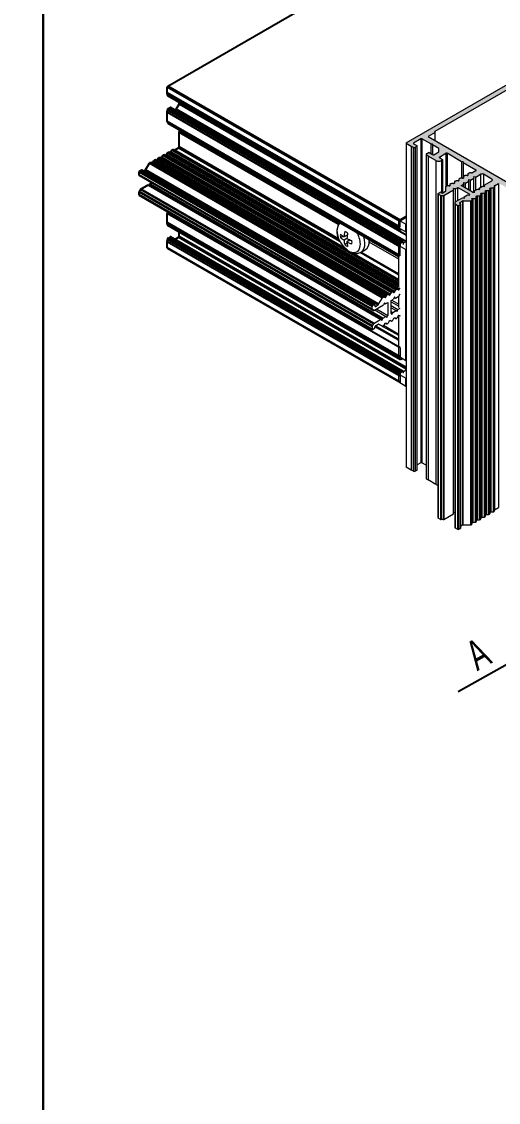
# Model space of a CAD drawing. Header units: millimetres. Extents: x 226 to 1066, y 456 to 1447.
# Drawn here: x 643.3 to 697.3, y 568.5 to 691.1 of the extents above; entities that cross this region are included whole.
import ezdxf

# ---------------------------------------------------------------- set-up
doc = ezdxf.new("R2010")
doc.units = ezdxf.units.MM
doc.layers.add('ALUMINIUM', color=30, linetype='Continuous')
doc.layers.add('ANTET', color=140, linetype='Continuous')
doc.styles.add('SLDTEXTSTYLE0', font='TXT', dxfattribs={"width": 0.663, "bigfont": 'bigfont'})

# ---------------------------------------------------------------- blocks, each defined once
blk = doc.blocks.new('MN50.S.1')
at = {"color": 252}
blk.add_lwpolyline([(9907.25, 888.56), (9907.25, 1185.56), (10117.25, 1185.56), (10117.25, 888.56)], close=True, dxfattribs=at)
blk = doc.blocks.new('M.T.TİP-6E')
h = blk.add_hatch(color=253)
edge = h.paths.add_edge_path(flags=0)
edge.add_line((969.08, 671.38), (969.33, 671.38))
edge.add_ellipse((969.33, 671.44), major_axis=(-0.09, 0), ratio=0.577288, start_angle=90, end_angle=135)
edge.add_line((969.4, 671.4), (970.5, 672.04))
edge.add_line((970.5, 672.04), (970.45, 672.19))
edge.add_line((970.45, 672.19), (970.71, 672.16))
edge.add_line((970.71, 672.16), (970.99, 672.32))
edge.add_line((970.99, 672.32), (972.27, 671.59))
edge.add_line((972.27, 671.59), (972.32, 671.44))
edge.add_line((972.32, 671.44), (972.06, 671.47))
edge.add_line((972.06, 671.47), (971.69, 671.26))
edge.add_line((971.69, 671.26), (971.75, 671.11))
edge.add_line((971.75, 671.11), (971.49, 671.14))
edge.add_line((971.49, 671.14), (970.67, 670.67))
edge.add_ellipse((970.73, 670.63), major_axis=(0.09, 0), ratio=0.577288, start_angle=135, end_angle=180)
edge.add_line((970.64, 670.63), (970.64, 670.48))
edge.add_ellipse((970.73, 670.48), major_axis=(0.09, 0), ratio=0.577288, start_angle=180, end_angle=225)
edge.add_line((970.67, 670.44), (970.95, 670.28))
edge.add_ellipse((971.02, 670.32), major_axis=(0.09, 0), ratio=0.577288, start_angle=225, end_angle=315)
edge.add_line((971.08, 670.28), (971.27, 670.39))
edge.add_ellipse((971.21, 670.43), major_axis=(0.09, 0), ratio=0.577288, start_angle=315, end_angle=405)
edge.add_line((971.27, 670.46), (971.18, 670.52))
edge.add_ellipse((971.24, 670.56), major_axis=(0.09, 0), ratio=0.577288, start_angle=135, end_angle=225, ccw=False)
edge.add_line((971.18, 670.59), (971.5, 670.78))
edge.add_ellipse((971.56, 670.74), major_axis=(-0.09, 0), ratio=0.577288, start_angle=270, end_angle=315, ccw=False)
edge.add_line((971.56, 670.79), (972.42, 670.79))
edge.add_ellipse((972.42, 670.87), major_axis=(0.135, 0), ratio=0.577288, start_angle=270, end_angle=360)
edge.add_line((972.56, 670.87), (972.56, 671.01))
edge.add_ellipse((972.69, 671.01), major_axis=(-0.135, 0), ratio=0.577288, start_angle=270, end_angle=360, ccw=False)
edge.add_line((972.69, 671.08), (972.93, 671.08))
edge.add_ellipse((972.93, 671.16), major_axis=(0.135, 0), ratio=0.577288, start_angle=270, end_angle=360)
edge.add_line((973.06, 671.16), (973.06, 671.3))
edge.add_ellipse((973.2, 671.3), major_axis=(-0.135, 0), ratio=0.577288, start_angle=270, end_angle=360, ccw=False)
edge.add_line((973.2, 671.38), (973.44, 671.38))
edge.add_ellipse((973.44, 671.46), major_axis=(0.135, 0), ratio=0.577288, start_angle=270, end_angle=360)
edge.add_line((973.57, 671.46), (973.57, 671.59))
edge.add_ellipse((973.71, 671.59), major_axis=(-0.135, 0), ratio=0.577288, start_angle=270, end_angle=360, ccw=False)
edge.add_line((973.71, 671.67), (973.95, 671.67))
edge.add_ellipse((973.95, 671.75), major_axis=(0.135, 0), ratio=0.577288, start_angle=270, end_angle=360)
edge.add_line((974.08, 671.75), (974.08, 671.89))
edge.add_ellipse((974.22, 671.89), major_axis=(-0.135, 0), ratio=0.577288, start_angle=270, end_angle=360, ccw=False)
edge.add_line((974.22, 671.97), (974.46, 671.97))
edge.add_ellipse((974.46, 672.04), major_axis=(0.135, 0), ratio=0.577288, start_angle=270, end_angle=360)
edge.add_line((974.59, 672.04), (974.59, 672.18))
edge.add_ellipse((974.73, 672.18), major_axis=(-0.135, 0), ratio=0.577288, start_angle=270, end_angle=360, ccw=False)
edge.add_line((974.73, 672.26), (974.97, 672.26))
edge.add_ellipse((974.97, 672.34), major_axis=(0.135, 0), ratio=0.577288, start_angle=270, end_angle=360)
edge.add_line((975.1, 672.34), (975.1, 672.47))
edge.add_ellipse((975.19, 672.47), major_axis=(-0.09, 0), ratio=0.577288, start_angle=315, end_angle=360, ccw=False)
edge.add_line((975.13, 672.5), (975.57, 672.76))
edge.add_ellipse((975.63, 672.72), major_axis=(0.09, 0), ratio=0.577288, start_angle=45, end_angle=135, ccw=False)
edge.add_line((975.7, 672.76), (977.13, 671.93))
edge.add_line((977.13, 671.93), (977.32, 671.93))
edge.add_line((977.32, 671.93), (977.32, 671.82))
edge.add_line((977.32, 671.82), (978.97, 670.87))
edge.add_ellipse((978.91, 670.83), major_axis=(0.09, 0), ratio=0.577288, start_angle=-45, end_angle=45, ccw=False)
edge.add_line((978.97, 670.79), (978.24, 670.37))
edge.add_ellipse((978.18, 670.41), major_axis=(-0.09, 0), ratio=0.577288, start_angle=45, end_angle=135, ccw=False)
edge.add_line((978.11, 670.37), (977.76, 670.57))
edge.add_ellipse((977.7, 670.54), major_axis=(0.09, 0), ratio=0.577288, start_angle=45, end_angle=135)
edge.add_line((977.64, 670.57), (977.54, 670.52))
edge.add_ellipse((977.86, 670.33), major_axis=(0.45, 0), ratio=0.577288, start_angle=135, end_angle=225)
edge.add_line((977.54, 670.15), (978.43, 669.64))
edge.add_ellipse((978.5, 669.67), major_axis=(-0.09, 0), ratio=0.577288, start_angle=45, end_angle=50)
edge.add_line((978.44, 669.63), (978.68, 669.51))
edge.add_ellipse((978.77, 669.57), major_axis=(-0.135, 0), ratio=0.577288, start_angle=50, end_angle=135)
edge.add_line((978.87, 669.52), (979.07, 669.64))
edge.add_ellipse((979.01, 669.67), major_axis=(-0.09, 0), ratio=0.577288, start_angle=135, end_angle=225)
edge.add_line((979.07, 669.71), (978.69, 669.93))
edge.add_ellipse((978.75, 669.97), major_axis=(-0.09, 0), ratio=0.577288, start_angle=-45, end_angle=45, ccw=False)
edge.add_line((978.69, 670), (979.26, 670.33))
edge.add_line((979.26, 670.33), (979.9, 670.33))
edge.add_line((979.9, 670.33), (980.63, 669.91))
edge.add_line((980.63, 669.91), (980.82, 669.91))
edge.add_line((980.82, 669.91), (980.82, 669.8))
edge.add_line((980.82, 669.8), (981.81, 669.23))
edge.add_ellipse((981.74, 669.2), major_axis=(0.09, 0), ratio=0.577288, start_angle=-45, end_angle=45, ccw=False)
edge.add_line((981.81, 669.16), (980.98, 668.68))
edge.add_ellipse((980.91, 668.72), major_axis=(0.09, 0), ratio=0.577288, start_angle=225, end_angle=315, ccw=False)
edge.add_line((980.85, 668.68), (980.47, 668.9))
edge.add_ellipse((980.41, 668.87), major_axis=(0.09, 0), ratio=0.577288, start_angle=45, end_angle=135)
edge.add_line((980.34, 668.9), (980.14, 668.78))
edge.add_ellipse((980.23, 668.73), major_axis=(0.135, 0), ratio=0.577288, start_angle=135, end_angle=220)
edge.add_line((980.13, 668.68), (980.34, 668.54))
edge.add_ellipse((980.41, 668.57), major_axis=(-0.09, 0), ratio=0.577288, start_angle=40, end_angle=45)
edge.add_line((980.34, 668.53), (980.91, 668.2))
edge.add_ellipse((980.98, 668.24), major_axis=(-0.09, 0), ratio=0.577288, start_angle=45, end_angle=135)
edge.add_line((981.04, 668.2), (1014.33, 687.42))
edge.add_ellipse((1014.26, 687.45), major_axis=(0.09, 0), ratio=0.577288, start_angle=315, end_angle=405)
edge.add_line((1014.33, 687.49), (998.54, 696.6))
edge.add_ellipse((998.48, 696.57), major_axis=(-0.09, 0), ratio=0.577288, start_angle=225, end_angle=315)
edge.add_line((998.42, 696.6), (965.13, 677.39))
edge.add_ellipse((965.2, 677.35), major_axis=(0.09, 0), ratio=0.577288, start_angle=135, end_angle=225)
edge.add_line((965.13, 677.31), (965.7, 676.98))
edge.add_ellipse((965.77, 677.02), major_axis=(0.09, 0), ratio=0.577288, start_angle=225, end_angle=230)
edge.add_line((965.71, 676.98), (965.96, 676.86))
edge.add_ellipse((966.04, 676.92), major_axis=(-0.135, 0), ratio=0.577288, start_angle=50, end_angle=135)
edge.add_line((966.14, 676.87), (966.34, 676.98))
edge.add_ellipse((966.28, 677.02), major_axis=(-0.09, 0), ratio=0.577288, start_angle=135, end_angle=225)
edge.add_line((966.34, 677.06), (965.96, 677.28))
edge.add_ellipse((966.02, 677.31), major_axis=(-0.09, 0), ratio=0.577288, start_angle=-45, end_angle=45, ccw=False)
edge.add_line((965.96, 677.35), (966.79, 677.83))
edge.add_ellipse((966.85, 677.79), major_axis=(-0.09, 0), ratio=0.577288, start_angle=225, end_angle=315, ccw=False)
edge.add_line((966.91, 677.83), (967.9, 677.26))
edge.add_line((967.9, 677.26), (968.09, 677.26))
edge.add_line((968.09, 677.26), (968.09, 677.15))
edge.add_line((968.09, 677.15), (968.82, 676.73))
edge.add_line((968.82, 676.73), (968.82, 676.36))
edge.add_line((968.82, 676.36), (968.25, 676.03))
edge.add_ellipse((968.19, 676.07), major_axis=(0.09, 0), ratio=0.577288, start_angle=225, end_angle=315, ccw=False)
edge.add_line((968.12, 676.03), (967.74, 676.25))
edge.add_ellipse((967.68, 676.21), major_axis=(0.09, 0), ratio=0.577288, start_angle=45, end_angle=135)
edge.add_line((967.61, 676.25), (967.41, 676.13))
edge.add_ellipse((967.51, 676.08), major_axis=(0.135, 0), ratio=0.577288, start_angle=135, end_angle=220)
edge.add_line((967.4, 676.03), (967.61, 675.89))
edge.add_ellipse((967.68, 675.92), major_axis=(0.09, 0), ratio=0.577288, start_angle=220, end_angle=225)
edge.add_line((967.61, 675.88), (968.5, 675.37))
edge.add_ellipse((968.82, 675.55), major_axis=(-0.45, 0), ratio=0.577288, start_angle=45, end_angle=135)
edge.add_line((969.14, 675.37), (969.24, 675.42))
edge.add_ellipse((969.17, 675.46), major_axis=(-0.09, 0), ratio=0.577288, start_angle=135, end_angle=225)
edge.add_line((969.24, 675.5), (968.89, 675.7))
edge.add_ellipse((968.95, 675.74), major_axis=(0.09, 0), ratio=0.577288, start_angle=135, end_angle=225, ccw=False)
edge.add_line((968.89, 675.77), (969.62, 676.19))
edge.add_ellipse((969.68, 676.16), major_axis=(-0.09, 0), ratio=0.577288, start_angle=225, end_angle=315, ccw=False)
edge.add_line((969.75, 676.19), (971.4, 675.24))
edge.add_line((971.4, 675.24), (971.59, 675.24))
edge.add_line((971.59, 675.24), (971.59, 675.13))
edge.add_line((971.59, 675.13), (973.02, 674.3))
edge.add_ellipse((972.96, 674.27), major_axis=(-0.09, 0), ratio=0.577288, start_angle=135, end_angle=225, ccw=False)
edge.add_line((973.02, 674.23), (972.58, 673.97))
edge.add_ellipse((972.52, 674.01), major_axis=(0.09, 0), ratio=0.577288, start_angle=270, end_angle=315, ccw=False)
edge.add_line((972.52, 673.96), (972.29, 673.96))
edge.add_ellipse((972.29, 673.88), major_axis=(-0.135, 0), ratio=0.577288, start_angle=270, end_angle=360)
edge.add_line((972.16, 673.88), (972.16, 673.74))
edge.add_ellipse((972.02, 673.74), major_axis=(0.135, 0), ratio=0.577288, start_angle=270, end_angle=360, ccw=False)
edge.add_line((972.02, 673.67), (971.78, 673.67))
edge.add_ellipse((971.78, 673.59), major_axis=(-0.135, 0), ratio=0.577288, start_angle=270, end_angle=360)
edge.add_line((971.65, 673.59), (971.65, 673.45))
edge.add_ellipse((971.51, 673.45), major_axis=(0.135, 0), ratio=0.577288, start_angle=270, end_angle=360, ccw=False)
edge.add_line((971.51, 673.37), (971.28, 673.37))
edge.add_ellipse((971.28, 673.29), major_axis=(-0.135, 0), ratio=0.577288, start_angle=270, end_angle=360)
edge.add_line((971.14, 673.29), (971.14, 673.16))
edge.add_ellipse((971.01, 673.16), major_axis=(0.135, 0), ratio=0.577288, start_angle=270, end_angle=360, ccw=False)
edge.add_line((971.01, 673.08), (970.77, 673.08))
edge.add_ellipse((970.77, 673), major_axis=(-0.135, 0), ratio=0.577288, start_angle=270, end_angle=360)
edge.add_line((970.63, 673), (970.63, 672.86))
edge.add_ellipse((970.5, 672.86), major_axis=(0.135, 0), ratio=0.577288, start_angle=270, end_angle=360, ccw=False)
edge.add_line((970.5, 672.78), (970.26, 672.78))
edge.add_ellipse((970.26, 672.71), major_axis=(-0.135, 0), ratio=0.577288, start_angle=270, end_angle=360)
edge.add_line((970.12, 672.71), (970.12, 672.57))
edge.add_ellipse((969.99, 672.57), major_axis=(0.135, 0), ratio=0.577288, start_angle=270, end_angle=360, ccw=False)
edge.add_line((969.99, 672.49), (969.75, 672.49))
edge.add_ellipse((969.75, 672.41), major_axis=(-0.135, 0), ratio=0.577288, start_angle=270, end_angle=360)
edge.add_line((969.61, 672.41), (969.61, 671.91))
edge.add_ellipse((969.52, 671.91), major_axis=(0.09, 0), ratio=0.577288, start_angle=315, end_angle=360, ccw=False)
edge.add_line((969.59, 671.88), (969.27, 671.69))
edge.add_ellipse((969.2, 671.73), major_axis=(-0.09, 0), ratio=0.577288, start_angle=45, end_angle=135, ccw=False)
edge.add_line((969.14, 671.69), (969.05, 671.75))
edge.add_ellipse((968.98, 671.71), major_axis=(-0.09, 0), ratio=0.577288, start_angle=225, end_angle=315)
edge.add_line((968.92, 671.75), (968.73, 671.64))
edge.add_ellipse((968.79, 671.6), major_axis=(-0.09, 0), ratio=0.577288, start_angle=315, end_angle=405)
edge.add_line((968.73, 671.57), (969.01, 671.4))
edge.add_ellipse((969.08, 671.44), major_axis=(-0.09, 0), ratio=0.577288, start_angle=45, end_angle=90)
edge = h.paths.add_edge_path(flags=0)
edge.add_ellipse((974.68, 673.16), major_axis=(-0.225, 0), ratio=0.577288, start_angle=135, end_angle=225, ccw=False)
edge.add_line((974.84, 673.07), (973.98, 672.58))
edge.add_line((973.98, 672.58), (974.04, 672.43))
edge.add_line((974.04, 672.43), (973.78, 672.46))
edge.add_line((973.78, 672.46), (973.41, 672.25))
edge.add_line((973.41, 672.25), (973.47, 672.1))
edge.add_line((973.47, 672.1), (973.21, 672.13))
edge.add_line((973.21, 672.13), (972.84, 671.92))
edge.add_line((972.84, 671.92), (972.9, 671.77))
edge.add_line((972.9, 671.77), (972.64, 671.8))
edge.add_line((972.64, 671.8), (971.36, 672.54))
edge.add_line((971.36, 672.54), (971.65, 672.7))
edge.add_line((971.65, 672.7), (971.59, 672.85))
edge.add_line((971.59, 672.85), (971.85, 672.82))
edge.add_line((971.85, 672.82), (972.22, 673.03))
edge.add_line((972.22, 673.03), (972.16, 673.18))
edge.add_line((972.16, 673.18), (972.42, 673.15))
edge.add_line((972.42, 673.15), (972.79, 673.36))
edge.add_line((972.79, 673.36), (972.74, 673.51))
edge.add_line((972.74, 673.51), (973, 673.48))
edge.add_line((973, 673.48), (973.56, 673.81))
edge.add_ellipse((973.72, 673.71), major_axis=(0.225, 0), ratio=0.577288, start_angle=45, end_angle=135, ccw=False)
edge.add_line((973.88, 673.81), (974.84, 673.26))
edge = h.paths.add_edge_path(flags=0)
edge.add_line((1007.96, 685.58), (1007.61, 685.38))
edge.add_ellipse((1007.67, 685.34), major_axis=(-0.09, 0), ratio=0.577288, start_angle=315, end_angle=405)
edge.add_line((1007.61, 685.31), (1008.5, 684.79))
edge.add_line((1008.5, 684.79), (1007.71, 684.33))
edge.add_line((1007.71, 684.33), (1007.76, 684.22))
edge.add_line((1007.76, 684.22), (983.25, 670.06))
edge.add_line((983.25, 670.06), (983.05, 670.1))
edge.add_line((983.05, 670.1), (982.25, 669.64))
edge.add_line((982.25, 669.64), (967.61, 678.09))
edge.add_line((967.61, 678.09), (968.41, 678.55))
edge.add_line((968.41, 678.55), (968.36, 678.66))
edge.add_line((968.36, 678.66), (992.87, 692.81))
edge.add_line((992.87, 692.81), (993.07, 692.78))
edge.add_line((993.07, 692.78), (993.87, 693.24))
edge.add_line((993.87, 693.24), (994.76, 692.73))
edge.add_ellipse((994.82, 692.76), major_axis=(0.09, 0), ratio=0.577288, start_angle=225, end_angle=315)
edge.add_line((994.88, 692.73), (995.23, 692.93))
edge.add_ellipse((995.17, 692.97), major_axis=(-0.09, 0), ratio=0.577288, start_angle=135, end_angle=225)
edge.add_line((995.23, 693), (994.34, 693.52))
edge.add_line((994.34, 693.52), (994.98, 693.88))
edge.add_line((994.98, 693.88), (994.92, 694))
edge.add_line((994.92, 694), (997.64, 695.57))
edge.add_line((997.64, 695.57), (997.84, 695.54))
edge.add_line((997.84, 695.54), (998.48, 695.9))
edge.add_line((998.48, 695.9), (999.27, 695.45))
edge.add_line((999.27, 695.45), (999.48, 695.48))
edge.add_line((999.48, 695.48), (1004.62, 692.51))
edge.add_line((1004.62, 692.51), (1004.56, 692.39))
edge.add_line((1004.56, 692.39), (1005.52, 691.84))
edge.add_line((1005.52, 691.84), (1004.77, 691.38))
edge.add_ellipse((1004.7, 691.42), major_axis=(-0.09, 0), ratio=0.577288, start_angle=43, end_angle=137, ccw=False)
edge.add_line((1004.64, 691.38), (1004.34, 691.57))
edge.add_ellipse((1004.27, 691.53), major_axis=(0.09, 0), ratio=0.577288, start_angle=43, end_angle=169)
edge.add_line((1004.18, 691.54), (1004.06, 691.17))
edge.add_ellipse((1004.15, 691.16), major_axis=(0.09, 0), ratio=0.577288, start_angle=169, end_angle=225)
edge.add_line((1004.08, 691.13), (1004.84, 690.69))
edge.add_ellipse((1004.9, 690.73), major_axis=(-0.09, 0), ratio=0.577288, start_angle=45, end_angle=101)
edge.add_line((1004.92, 690.68), (1005.56, 690.75))
edge.add_ellipse((1005.54, 690.8), major_axis=(-0.09, 0), ratio=0.577288, start_angle=101, end_angle=227)
edge.add_line((1005.6, 690.84), (1005.28, 691.01))
edge.add_ellipse((1005.34, 691.05), major_axis=(0.09, 0), ratio=0.577288, start_angle=133, end_angle=227, ccw=False)
edge.add_line((1005.28, 691.09), (1006.08, 691.52))
edge.add_line((1006.08, 691.52), (1007.03, 690.97))
edge.add_line((1007.03, 690.97), (1007.23, 691))
edge.add_line((1007.23, 691), (1012.37, 688.03))
edge.add_line((1012.37, 688.03), (1012.32, 687.91))
edge.add_line((1012.32, 687.91), (1013.12, 687.45))
edge.add_line((1013.12, 687.45), (1012.48, 687.09))
edge.add_line((1012.48, 687.09), (1012.53, 686.97))
edge.add_line((1012.53, 686.97), (1009.82, 685.4))
edge.add_line((1009.82, 685.4), (1009.62, 685.43))
edge.add_line((1009.62, 685.43), (1008.98, 685.07))
edge.add_line((1008.98, 685.07), (1008.09, 685.58))
edge.add_ellipse((1008.02, 685.54), major_axis=(0.09, 0), ratio=0.577288, start_angle=45, end_angle=135)
at = {"color": 0, "linetype": 'Continuous', "lineweight": 0}
for p, q in [((965.13, 677.39), (998.42, 696.6)), ((992.87, 692.81), (968.36, 678.66)), ((968.41, 678.55), (967.61, 678.09)), ((967.61, 678.09), (982.25, 669.64)), ((968.41, 678.55), (968.36, 678.66)), ((968.41, 677.63), (968.41, 678.55)), ((965.11, 677.35), (965.11, 640.61)), ((965.13, 677.31), (965.13, 640.57)), ((965.7, 676.98), (965.13, 677.31)), ((965.7, 676.98), (965.7, 640.24)), ((965.71, 676.98), (965.71, 640.24)), ((965.96, 676.86), (965.71, 676.98)), ((966.79, 677.83), (965.96, 677.35)), ((965.96, 677.35), (965.96, 677.28)), ((965.96, 677.28), (966.34, 677.06)), ((965.96, 676.86), (965.96, 640.12)), ((966.34, 676.98), (966.14, 676.87)), ((966.14, 676.87), (966.14, 640.12)), ((966.34, 676.98), (966.34, 640.24)), ((966.37, 640.28), (966.37, 677.02)), ((966.79, 677.83), (966.79, 641.08)), ((966.91, 677.83), (966.91, 641.08)), ((967.9, 677.26), (966.91, 677.83)), ((967.9, 677.26), (968.09, 677.26)), ((967.9, 677.26), (967.9, 676.16)), ((968.09, 677.15), (968.09, 677.26)), ((968.82, 676.73), (968.09, 677.15)), ((968.09, 677.15), (968.09, 676.05)), ((968.82, 676.36), (968.82, 676.73)), ((967.37, 676.08), (967.37, 639.33)), ((967.4, 676.03), (967.4, 639.28)), ((967.4, 676.03), (967.61, 675.89)), ((967.41, 676.13), (967.61, 676.25)), ((967.61, 675.89), (967.61, 639.14)), ((967.61, 675.88), (967.61, 639.14)), ((968.5, 675.37), (967.61, 675.88)), ((968.12, 676.03), (967.74, 676.25)), ((968.25, 676.03), (968.82, 676.36)), ((968.89, 675.77), (969.62, 676.19)), ((968.89, 675.77), (968.89, 675.7)), ((968.89, 675.7), (969.24, 675.5)), ((969.62, 676.19), (969.62, 672.43)), ((971.4, 675.24), (969.75, 676.19)), ((969.75, 676.19), (969.75, 672.49)), ((968.5, 675.37), (968.5, 638.62)), ((969.24, 675.42), (969.14, 675.37)), ((969.14, 675.37), (969.14, 671.69)), ((969.24, 675.42), (969.24, 671.68)), ((969.26, 671.69), (969.26, 675.46)), ((971.59, 675.24), (971.4, 675.24)), ((971.4, 675.24), (971.4, 673.37)), ((971.59, 675.24), (971.59, 675.13)), ((971.59, 675.13), (973.02, 674.3)), ((971.59, 675.13), (971.59, 673.39)), ((973.02, 674.3), (973.02, 674.23)), ((971.01, 673.08), (970.77, 673.08)), ((971.14, 673.16), (971.14, 673.29)), ((971.51, 673.37), (971.28, 673.37)), ((971.65, 673.45), (971.65, 673.59)), ((972.02, 673.67), (971.78, 673.67)), ((971.85, 672.82), (972.22, 673.03)), ((972.16, 673.74), (972.16, 673.88)), ((972.42, 673.15), (972.16, 673.18)), ((972.16, 673.18), (972.22, 673.03)), ((972.22, 672.04), (972.22, 673.03)), ((972.52, 673.96), (972.29, 673.96)), ((972.42, 673.15), (972.79, 673.36)), ((972.42, 671.92), (972.42, 673.15)), ((972.58, 673.97), (973.02, 674.23)), ((973, 673.48), (972.74, 673.51)), ((972.74, 673.51), (972.79, 673.36)), ((972.79, 671.78), (972.79, 673.36)), ((973, 673.48), (973.56, 673.81)), ((973, 672.01), (973, 673.48)), ((973.56, 673.81), (973.56, 672.34)), ((974.84, 673.26), (973.88, 673.81)), ((973.88, 673.81), (973.88, 672.45)), ((973.98, 672.58), (974.84, 673.07)), ((974.84, 673.26), (974.84, 673.07)), ((969.27, 671.69), (969.59, 671.88)), ((969.4, 671.4), (970.5, 672.04)), ((969.61, 671.91), (969.61, 672.41)), ((969.99, 672.49), (969.75, 672.49)), ((970.12, 672.57), (970.12, 672.71)), ((970.5, 672.78), (970.26, 672.78)), ((970.71, 672.16), (970.45, 672.19)), ((970.45, 672.19), (970.5, 672.04)), ((970.5, 635.3), (970.5, 672.04)), ((970.63, 672.86), (970.63, 673)), ((970.71, 672.16), (970.99, 672.32)), ((970.71, 670.69), (970.71, 672.16)), ((970.99, 672.32), (972.27, 671.59)), ((970.99, 670.85), (970.99, 672.32)), ((971.36, 672.54), (971.65, 672.7)), ((972.64, 671.8), (971.36, 672.54)), ((971.85, 672.82), (971.59, 672.85)), ((971.59, 672.85), (971.65, 672.7)), ((971.65, 672.37), (971.65, 672.7)), ((971.85, 672.25), (971.85, 672.82)), ((972.64, 671.8), (972.9, 671.77)), ((972.84, 671.92), (973.21, 672.13)), ((972.9, 671.77), (972.84, 671.92)), ((972.84, 671.77), (972.84, 671.92)), ((973.21, 672.13), (973.47, 672.1)), ((973.41, 672.25), (973.78, 672.46)), ((973.47, 672.1), (973.41, 672.25)), ((973.41, 672.11), (973.41, 672.25)), ((973.78, 672.46), (974.04, 672.43)), ((974.04, 672.43), (973.98, 672.58)), ((973.98, 672.44), (973.98, 672.58)), ((974.08, 671.89), (974.08, 671.75)), ((974.22, 671.97), (974.22, 635.22)), ((974.22, 671.97), (974.46, 671.97)), ((974.46, 671.97), (974.46, 635.22)), ((974.59, 672.18), (974.59, 672.04)), ((974.59, 672.04), (974.59, 635.3)), ((974.73, 672.26), (974.73, 635.52)), ((974.73, 672.26), (974.97, 672.26)), ((974.97, 672.26), (974.97, 635.52)), ((975.1, 672.47), (975.1, 672.34)), ((975.1, 672.34), (975.1, 635.59)), ((975.13, 672.5), (975.57, 672.76)), ((975.13, 672.5), (975.13, 635.76)), ((975.57, 672.76), (975.57, 636.02)), ((968.7, 671.6), (968.7, 634.86)), ((968.73, 671.64), (968.92, 671.75)), ((968.73, 671.57), (968.73, 634.82)), ((969.01, 671.4), (968.73, 671.57)), ((969.01, 671.4), (969.01, 634.66)), ((969.05, 671.75), (969.14, 671.69)), ((969.08, 671.38), (969.08, 634.64)), ((969.33, 671.38), (969.08, 671.38)), ((969.33, 671.38), (969.33, 634.64)), ((969.4, 671.4), (969.4, 634.66)), ((970.64, 670.63), (970.64, 670.48)), ((970.67, 670.67), (971.49, 671.14)), ((971.18, 670.59), (971.5, 670.78)), ((971.18, 670.59), (971.18, 670.52)), ((971.49, 671.14), (971.75, 671.11)), ((971.5, 670.78), (971.5, 634.03)), ((971.56, 670.79), (971.56, 634.05)), ((971.56, 670.79), (972.42, 670.79)), ((971.69, 671.26), (972.06, 671.47)), ((971.75, 671.11), (971.69, 671.26)), ((971.69, 671.11), (971.69, 671.26)), ((972.06, 671.47), (972.32, 671.44)), ((972.32, 671.44), (972.27, 671.59)), ((972.27, 671.44), (972.27, 671.59)), ((972.42, 670.79), (972.42, 634.05)), ((972.56, 671.01), (972.56, 670.87)), ((972.56, 670.87), (972.56, 634.12)), ((972.69, 671.08), (972.69, 634.34)), ((972.69, 671.08), (972.93, 671.08)), ((972.93, 671.08), (972.93, 634.34)), ((973.06, 671.3), (973.06, 671.16)), ((973.06, 671.16), (973.06, 634.42)), ((973.2, 671.38), (973.2, 634.63)), ((973.2, 671.38), (973.44, 671.38)), ((973.44, 671.38), (973.44, 634.63)), ((973.57, 671.59), (973.57, 671.46)), ((973.57, 671.46), (973.57, 634.71)), ((973.71, 671.67), (973.71, 634.93)), ((973.71, 671.67), (973.95, 671.67)), ((973.95, 671.67), (973.95, 634.93)), ((974.08, 671.75), (974.08, 635.01)), ((970.64, 670.48), (970.64, 633.74)), ((970.67, 670.44), (970.67, 633.7)), ((970.67, 670.44), (970.95, 670.28)), ((970.95, 670.28), (970.95, 633.54)), ((971.08, 670.28), (971.27, 670.39)), ((971.08, 670.28), (971.08, 633.54)), ((971.27, 670.46), (971.18, 670.52)), ((971.27, 670.39), (971.27, 633.65)), ((971.3, 633.68), (971.3, 670.43)), ((964.27, 668.62), (965.11, 669.11)), ((964.27, 667.74), (964.27, 668.62)), ((964.27, 668.62), (965.07, 668.17)), ((964.43, 667.8), (964.43, 668.46)), ((964.5, 668.57), (965.11, 668.92)), ((965.07, 668.17), (965.11, 668.19)), ((965.07, 667.28), (965.07, 668.17)), ((964.27, 667.74), (965.07, 667.28)), ((964.45, 667.54), (964.44, 667.64)), ((964.62, 667.54), (964.55, 667.5)), ((965.07, 667.28), (965.11, 667.31)), ((964.27, 664.4), (960.91, 666.34)), ((964.27, 664.4), (960.91, 666.34)), ((964.27, 664.18), (960.91, 666.12)), ((964.27, 665.72), (965.07, 665.26)), ((964.27, 661.03), (964.27, 665.72)), ((964.27, 665.72), (964.28, 665.72)), ((964.45, 665.87), (964.43, 665.63)), ((964.55, 666.03), (964.75, 666.14)), ((964.81, 666.03), (965.11, 666.2)), ((964.81, 665.85), (964.81, 666.11)), ((964.27, 661.84), (958.92, 664.93)), ((964.27, 661.87), (959.02, 664.9)), ((964.27, 662.38), (959.87, 664.92)), ((964.27, 662.52), (960.01, 664.98)), ((964.43, 664.56), (964.43, 665.59)), ((965.07, 665.26), (965.11, 665.28)), ((965.07, 652.7), (965.07, 665.26)), ((964.21, 660.7), (964.09, 660.77)), ((964.34, 660.78), (964.43, 660.93)), ((961.99, 659.06), (962.43, 659.81)), ((962.68, 659.82), (962.56, 659.89)), ((962.82, 659.9), (962.93, 660.1)), ((963.19, 660.11), (963.07, 660.18)), ((963.32, 660.19), (963.44, 660.4)), ((963.41, 659.49), (963.69, 659.66)), ((963.7, 660.41), (963.58, 660.48)), ((963.8, 659.9), (963.69, 659.66)), ((963.77, 659.84), (963.9, 659.77)), ((963.9, 659.77), (963.8, 659.9)), ((963.83, 660.48), (963.95, 660.69)), ((963.9, 659.77), (964.27, 659.99)), ((964.37, 660.23), (964.27, 659.99)), ((964.27, 658.7), (964.27, 660)), ((964.43, 660.15), (964.37, 660.23)), ((961.25, 658.47), (961.25, 658.8)), ((961.4, 658.35), (961.27, 658.42)), ((961.31, 658.91), (961.5, 659.02)), ((961.44, 658.36), (962.55, 658.99)), ((961.56, 658.42), (962.83, 657.69)), ((961.57, 658.98), (961.57, 658.87)), ((961.63, 658.83), (961.57, 658.87)), ((961.63, 658.83), (961.95, 659.02)), ((961.76, 658.54), (963.04, 657.81)), ((962.65, 659.24), (962.55, 658.99)), ((962.63, 659.18), (962.75, 659.11)), ((962.75, 659.11), (962.65, 659.24)), ((962.75, 659.11), (963.04, 659.28)), ((963.04, 659.28), (963.04, 657.81)), ((963.41, 658.02), (963.41, 659.49)), ((963.41, 659.34), (964.27, 658.84)), ((963.41, 658.92), (964.18, 658.47)), ((963.41, 658.68), (963.98, 658.35)), ((963.48, 659.53), (964.27, 659.08)), ((963.61, 658.14), (963.98, 658.35)), ((963.98, 658.35), (964.08, 658.23)), ((964.08, 658.23), (964.18, 658.47)), ((964.18, 658.47), (964.43, 658.61)), ((961.44, 656.89), (962.26, 657.36)), ((962.26, 657.36), (962.36, 657.23)), ((962.36, 657.23), (962.46, 657.48)), ((962.46, 657.48), (962.83, 657.69)), ((962.83, 657.69), (962.94, 657.56)), ((962.94, 657.56), (963.04, 657.81)), ((963.19, 657.15), (963.07, 656.94)), ((963.32, 657.22), (963.44, 657.16)), ((963.44, 657.16), (963.32, 657.22)), ((963.41, 658.25), (963.61, 658.14)), ((963.41, 658.02), (963.51, 657.9)), ((963.51, 657.9), (963.61, 658.14)), ((963.7, 657.44), (963.58, 657.23)), ((963.83, 657.52), (963.95, 657.45)), ((963.95, 657.45), (963.83, 657.52)), ((964.21, 657.73), (964.09, 657.53)), ((964.27, 657.56), (964.15, 657.64)), ((964.27, 657.78), (964.26, 657.79)), ((964.27, 657.78), (964.26, 657.79)), ((964.27, 653.16), (964.27, 657.8)), ((964.34, 657.81), (964.43, 657.76)), ((961.25, 656.55), (961.25, 656.22)), ((961.4, 656.84), (961.27, 656.62)), ((961.31, 656.19), (961.5, 656.3)), ((961.57, 656.41), (961.57, 656.52)), ((964.27, 654.96), (961.57, 656.52)), ((964.27, 655.07), (961.61, 656.61)), ((961.63, 656.63), (961.95, 656.81)), ((964.27, 655.1), (961.63, 656.62)), ((961.99, 656.82), (962.43, 656.57)), ((962.43, 656.57), (961.99, 656.82)), ((964.27, 655.51), (962.45, 656.56)), ((962.68, 656.85), (962.56, 656.65)), ((964.27, 655.65), (962.56, 656.64)), ((962.93, 656.86), (962.81, 656.93)), ((962.82, 656.93), (962.93, 656.86)), ((964.43, 654.13), (964.43, 653.1)), ((964.27, 653.16), (965.07, 652.7)), ((964.45, 652.85), (964.43, 653.06)), ((964.55, 652.8), (964.72, 652.9)), ((965.07, 652.7), (965.11, 652.72)), ((964.27, 651.13), (964.28, 651.14)), ((964.27, 651.13), (965.07, 650.68)), ((964.27, 650.25), (964.27, 651.13)), ((964.45, 651.17), (964.44, 651.05)), ((964.75, 651.45), (964.55, 651.33)), ((964.81, 651.44), (965.11, 651.62)), ((964.81, 651.26), (964.81, 651.41)), ((964.27, 650.25), (965.07, 649.79)), ((964.43, 650.9), (964.43, 650.23)), ((965.07, 650.68), (965.11, 650.7)), ((965.07, 649.79), (965.07, 650.68)), ((965.07, 649.79), (965.11, 649.81)), ((965.7, 640.24), (965.13, 640.57)), ((965.96, 640.12), (965.71, 640.24)), ((966.34, 640.24), (966.14, 640.12)), ((966.79, 641.08), (966.37, 640.84)), ((967.37, 640.82), (966.91, 641.08)), ((967.4, 639.28), (967.61, 639.14)), ((968.5, 638.62), (967.61, 639.14)), ((969.4, 634.66), (970.5, 635.3)), ((970.64, 635.42), (970.5, 635.44)), ((974.22, 635.22), (974.46, 635.22)), ((974.73, 635.52), (974.97, 635.52)), ((975.13, 635.76), (975.57, 636.02)), ((969.01, 634.66), (968.73, 634.82)), ((969.33, 634.64), (969.08, 634.64)), ((971.3, 633.92), (971.5, 634.03)), ((971.56, 634.05), (972.42, 634.05)), ((972.69, 634.34), (972.93, 634.34)), ((973.2, 634.63), (973.44, 634.63)), ((973.71, 634.93), (973.95, 634.93)), ((970.67, 633.7), (970.95, 633.54)), ((971.08, 633.54), (971.27, 633.65))]:
    blk.add_line(p, q, dxfattribs=at)
at = {"color": 5, "linetype": 'Continuous', "lineweight": 0}
for p, q in [((958.44, 666.92), (958.07, 666.71)), ((958.03, 666.75), (957.67, 666.65)), ((958.4, 666.52), (958.07, 666.33)), ((958.15, 665.82), (958.41, 666.08)), ((958.77, 666.36), (958.4, 666.14)), ((960.92, 666.23), (960.9, 666.45)), ((960, 664.97), (960.47, 665.25))]:
    blk.add_line(p, q, dxfattribs=at)
at = {"color": 1}
blk.add_line((980.95, 620.68), (971.01, 615.09), dxfattribs=at)
at = {"color": 0, "linetype": 'Continuous', "lineweight": 0, "flags": 128}
for points in [[(967.41, 676.13), (967.39, 676.12), (967.38, 676.11), (967.37, 676.09), (967.37, 676.08), (967.37, 676.07), (967.38, 676.05), (967.39, 676.04), (967.4, 676.03)], [(970.63, 673), (970.63, 673.01), (970.64, 673.03), (970.65, 673.04), (970.67, 673.05), (970.69, 673.06), (970.71, 673.07), (970.74, 673.08), (970.77, 673.08)], [(971.01, 673.08), (971.03, 673.08), (971.06, 673.08), (971.08, 673.09), (971.1, 673.1), (971.12, 673.11), (971.13, 673.13), (971.14, 673.14), (971.14, 673.16)], [(971.14, 673.29), (971.14, 673.31), (971.15, 673.32), (971.16, 673.34), (971.18, 673.35), (971.2, 673.36), (971.22, 673.37), (971.25, 673.37), (971.28, 673.37)], [(971.51, 673.37), (971.54, 673.37), (971.57, 673.38), (971.59, 673.38), (971.61, 673.39), (971.63, 673.41), (971.64, 673.42), (971.65, 673.43), (971.65, 673.45)], [(971.65, 673.59), (971.65, 673.6), (971.66, 673.62), (971.67, 673.63), (971.69, 673.64), (971.71, 673.65), (971.73, 673.66), (971.76, 673.66), (971.78, 673.67)], [(972.02, 673.67), (972.05, 673.67), (972.08, 673.67), (972.1, 673.68), (972.12, 673.69), (972.14, 673.7), (972.15, 673.71), (972.16, 673.73), (972.16, 673.74)], [(972.16, 673.88), (972.16, 673.9), (972.17, 673.91), (972.18, 673.92), (972.2, 673.94), (972.22, 673.95), (972.24, 673.95), (972.27, 673.96), (972.29, 673.96)], [(969.61, 672.41), (969.62, 672.43), (969.62, 672.44), (969.64, 672.45), (969.65, 672.47), (969.67, 672.48), (969.7, 672.48), (969.72, 672.49), (969.75, 672.49)], [(969.99, 672.49), (970.01, 672.49), (970.04, 672.5), (970.06, 672.5), (970.08, 672.51), (970.1, 672.52), (970.11, 672.54), (970.12, 672.55), (970.12, 672.57)], [(970.12, 672.71), (970.12, 672.72), (970.13, 672.74), (970.14, 672.75), (970.16, 672.76), (970.18, 672.77), (970.21, 672.78), (970.23, 672.78), (970.26, 672.78)], [(970.5, 672.78), (970.52, 672.78), (970.55, 672.79), (970.57, 672.8), (970.59, 672.81), (970.61, 672.82), (970.62, 672.83), (970.63, 672.85), (970.63, 672.86)], [(974.08, 671.89), (974.09, 671.9), (974.09, 671.92), (974.11, 671.93), (974.12, 671.94), (974.14, 671.95), (974.17, 671.96), (974.19, 671.96), (974.22, 671.97)], [(974.46, 671.97), (974.48, 671.97), (974.51, 671.97), (974.53, 671.98), (974.55, 671.99), (974.57, 672), (974.58, 672.01), (974.59, 672.03), (974.59, 672.04)], [(974.59, 672.18), (974.59, 672.2), (974.6, 672.21), (974.61, 672.23), (974.63, 672.24), (974.65, 672.25), (974.68, 672.25), (974.7, 672.26), (974.73, 672.26)], [(974.97, 672.26), (974.99, 672.26), (975.02, 672.27), (975.04, 672.27), (975.06, 672.28), (975.08, 672.29), (975.09, 672.31), (975.1, 672.32), (975.1, 672.34)], [(972.42, 670.79), (972.45, 670.79), (972.47, 670.8), (972.5, 670.8), (972.52, 670.81), (972.53, 670.83), (972.55, 670.84), (972.55, 670.85), (972.56, 670.87)], [(972.56, 671.01), (972.56, 671.02), (972.57, 671.04), (972.58, 671.05), (972.6, 671.06), (972.62, 671.07), (972.64, 671.08), (972.66, 671.08), (972.69, 671.08)], [(972.93, 671.08), (972.96, 671.09), (972.98, 671.09), (973, 671.1), (973.03, 671.11), (973.04, 671.12), (973.05, 671.13), (973.06, 671.15), (973.06, 671.16)], [(973.06, 671.3), (973.07, 671.32), (973.08, 671.33), (973.09, 671.34), (973.1, 671.36), (973.12, 671.37), (973.15, 671.37), (973.17, 671.38), (973.2, 671.38)], [(973.44, 671.38), (973.47, 671.38), (973.49, 671.38), (973.51, 671.39), (973.53, 671.4), (973.55, 671.41), (973.56, 671.43), (973.57, 671.44), (973.57, 671.46)], [(973.57, 671.59), (973.58, 671.61), (973.58, 671.62), (973.6, 671.64), (973.61, 671.65), (973.63, 671.66), (973.66, 671.67), (973.68, 671.67), (973.71, 671.67)], [(973.95, 671.67), (973.97, 671.67), (974, 671.68), (974.02, 671.69), (974.04, 671.7), (974.06, 671.71), (974.07, 671.72), (974.08, 671.74), (974.08, 671.75)], [(964.55, 667.5), (964.53, 667.49), (964.51, 667.48), (964.5, 667.48), (964.48, 667.49), (964.47, 667.5), (964.46, 667.51), (964.45, 667.52), (964.45, 667.54)], [(963.95, 660.69), (963.97, 660.71), (963.98, 660.73), (964, 660.75), (964.02, 660.76), (964.04, 660.77), (964.06, 660.78), (964.07, 660.77), (964.09, 660.77)], [(964.21, 660.7), (964.22, 660.7), (964.24, 660.69), (964.26, 660.7), (964.27, 660.71), (964.29, 660.72), (964.31, 660.74), (964.33, 660.76), (964.34, 660.78)], [(962.43, 659.81), (962.44, 659.83), (962.46, 659.85), (962.47, 659.87), (962.49, 659.88), (962.51, 659.89), (962.53, 659.89), (962.55, 659.89), (962.56, 659.89)], [(962.68, 659.82), (962.69, 659.81), (962.71, 659.81), (962.73, 659.82), (962.75, 659.83), (962.77, 659.84), (962.78, 659.85), (962.8, 659.87), (962.82, 659.9)], [(962.93, 660.1), (962.95, 660.13), (962.97, 660.15), (962.98, 660.16), (963, 660.18), (963.02, 660.18), (963.04, 660.19), (963.06, 660.19), (963.07, 660.18)], [(963.19, 660.11), (963.2, 660.11), (963.22, 660.11), (963.24, 660.11), (963.26, 660.12), (963.28, 660.13), (963.29, 660.15), (963.31, 660.17), (963.32, 660.19)], [(963.44, 660.4), (963.46, 660.42), (963.47, 660.44), (963.49, 660.46), (963.51, 660.47), (963.53, 660.48), (963.55, 660.48), (963.56, 660.48), (963.58, 660.48)], [(963.7, 660.41), (963.71, 660.4), (963.73, 660.4), (963.75, 660.4), (963.77, 660.41), (963.78, 660.43), (963.8, 660.44), (963.82, 660.46), (963.83, 660.48)], [(963.19, 657.15), (963.2, 657.17), (963.22, 657.19), (963.24, 657.2), (963.26, 657.22), (963.28, 657.23), (963.29, 657.23), (963.31, 657.23), (963.32, 657.22)], [(963.44, 657.16), (963.46, 657.15), (963.47, 657.15), (963.49, 657.15), (963.51, 657.16), (963.53, 657.17), (963.55, 657.19), (963.56, 657.21), (963.58, 657.23)], [(963.7, 657.44), (963.71, 657.46), (963.73, 657.48), (963.75, 657.5), (963.77, 657.51), (963.78, 657.52), (963.8, 657.52), (963.82, 657.52), (963.83, 657.52)], [(963.95, 657.45), (963.97, 657.44), (963.98, 657.44), (964, 657.45), (964.02, 657.46), (964.04, 657.47), (964.06, 657.49), (964.07, 657.51), (964.09, 657.53)], [(964.21, 657.73), (964.22, 657.76), (964.24, 657.78), (964.26, 657.79), (964.27, 657.81), (964.29, 657.81), (964.31, 657.82), (964.33, 657.82), (964.34, 657.81)], [(962.43, 656.57), (962.44, 656.56), (962.46, 656.56), (962.47, 656.57), (962.49, 656.57), (962.51, 656.59), (962.53, 656.6), (962.55, 656.62), (962.56, 656.65)], [(962.68, 656.85), (962.69, 656.87), (962.71, 656.89), (962.73, 656.91), (962.75, 656.92), (962.77, 656.93), (962.78, 656.94), (962.8, 656.94), (962.82, 656.93)], [(962.93, 656.86), (962.95, 656.86), (962.97, 656.86), (962.98, 656.86), (963, 656.87), (963.02, 656.88), (963.04, 656.9), (963.06, 656.92), (963.07, 656.94)], [(964.55, 652.8), (964.53, 652.79), (964.51, 652.79), (964.5, 652.79), (964.48, 652.79), (964.47, 652.8), (964.46, 652.81), (964.45, 652.83), (964.45, 652.85)], [(974.08, 635.14), (974.09, 635.16), (974.09, 635.17), (974.11, 635.19), (974.12, 635.2), (974.14, 635.21), (974.17, 635.22), (974.19, 635.22), (974.22, 635.22)], [(974.46, 635.22), (974.48, 635.22), (974.51, 635.23), (974.53, 635.24), (974.55, 635.24), (974.57, 635.26), (974.58, 635.27), (974.59, 635.28), (974.59, 635.3)], [(974.59, 635.44), (974.59, 635.45), (974.6, 635.47), (974.61, 635.48), (974.63, 635.49), (974.65, 635.5), (974.68, 635.51), (974.7, 635.51), (974.73, 635.52)], [(974.97, 635.52), (974.99, 635.52), (975.02, 635.52), (975.04, 635.53), (975.06, 635.54), (975.08, 635.55), (975.09, 635.56), (975.1, 635.58), (975.1, 635.59)], [(972.42, 634.05), (972.45, 634.05), (972.47, 634.05), (972.5, 634.06), (972.52, 634.07), (972.53, 634.08), (972.55, 634.09), (972.55, 634.11), (972.56, 634.12)], [(972.56, 634.26), (972.56, 634.28), (972.57, 634.29), (972.58, 634.31), (972.6, 634.32), (972.62, 634.33), (972.64, 634.33), (972.66, 634.34), (972.69, 634.34)], [(972.93, 634.34), (972.96, 634.34), (972.98, 634.35), (973, 634.35), (973.03, 634.36), (973.04, 634.37), (973.05, 634.39), (973.06, 634.4), (973.06, 634.42)], [(973.06, 634.56), (973.07, 634.57), (973.08, 634.59), (973.09, 634.6), (973.1, 634.61), (973.12, 634.62), (973.15, 634.63), (973.17, 634.63), (973.2, 634.63)], [(973.44, 634.63), (973.47, 634.64), (973.49, 634.64), (973.51, 634.65), (973.53, 634.66), (973.55, 634.67), (973.56, 634.68), (973.57, 634.7), (973.57, 634.71)], [(973.57, 634.85), (973.58, 634.87), (973.58, 634.88), (973.6, 634.89), (973.61, 634.91), (973.63, 634.91), (973.66, 634.92), (973.68, 634.93), (973.71, 634.93)], [(973.95, 634.93), (973.97, 634.93), (974, 634.93), (974.02, 634.94), (974.04, 634.95), (974.06, 634.96), (974.07, 634.98), (974.08, 634.99), (974.08, 635.01)]]:
    blk.add_lwpolyline(points, dxfattribs=at)
at = {"color": 5, "linetype": 'Continuous', "lineweight": 0, "flags": 128}
for points in [[(957.71, 668.29), (957.66, 668.26), (957.45, 668.07), (957.32, 667.77), (957.27, 667.4), (957.32, 666.98), (957.45, 666.53), (957.66, 666.09), (957.94, 665.69), (958.26, 665.35), (958.6, 665.1), (958.95, 664.95), (959.27, 664.92), (959.54, 665.01), (959.75, 665.2), (959.88, 665.5), (959.93, 665.87), (959.93, 665.87)], [(957.69, 666.06), (957.83, 665.83), (958.14, 665.46), (958.49, 665.16), (958.89, 664.94), (959.26, 664.84), (959.61, 664.84), (959.92, 664.93), (960.01, 664.99)], [(958.45, 666.86), (958.33, 666.83), (958.24, 666.81)], [(958.57, 666.24), (958.64, 666.31), (958.72, 666.39)], [(960.44, 665.95), (960.39, 666.41), (960.28, 666.81)]]:
    blk.add_lwpolyline(points, dxfattribs=at)
at = {"color": 0, "linetype": 'Continuous', "lineweight": 0}
for centre, radius, start, end in [((965.15, 677.35), 0.0393, 110.7834, 249.2166), ((965.75, 677.06), 0.0904, 240.0469, 244.1966), ((965.97, 677.31), 0.0393, 110.7834, 249.2166), ((966.04, 677.05), 0.21, 245.6929, 297.1948), ((966.33, 677.02), 0.0393, 290.7834, 69.2166), ((966.85, 677.71), 0.138, 62.6097, 117.3903), ((967.68, 676.13), 0.138, 62.6097, 117.3903), ((967.65, 675.95), 0.0794, 235.5252, 240.0531), ((968.19, 676.15), 0.138, 242.6097, 297.3903), ((968.9, 675.74), 0.0393, 110.7834, 249.2166), ((969.22, 675.46), 0.0393, 290.7834, 69.2166), ((969.68, 676.07), 0.138, 62.6097, 117.3903), ((968.82, 675.98), 0.692, 242.6097, 297.3903), ((973.01, 674.27), 0.0393, 290.7834, 69.2166), ((972.52, 674.09), 0.13, 268.8559, 298.0402), ((973.72, 673.5), 0.346, 62.6097, 117.3903), ((974.8, 673.16), 0.0982, 290.7834, 69.2166), ((969.57, 671.92), 0.0453, 294.3747, 354.3052), ((975.15, 672.46), 0.0453, 114.3747, 174.3052), ((968.74, 671.6), 0.0393, 110.7834, 249.2166), ((968.98, 671.63), 0.138, 62.6097, 117.3903), ((969.07, 671.51), 0.13, 241.9598, 271.1441), ((969.2, 671.82), 0.138, 242.6097, 297.3903), ((969.33, 671.51), 0.13, 268.8559, 298.0402), ((970.69, 670.62), 0.0453, 114.3747, 174.3052), ((971.19, 670.56), 0.0393, 110.7834, 249.2166), ((971.56, 670.66), 0.13, 88.8559, 118.0402), ((970.69, 670.49), 0.0453, 185.6948, 245.6253), ((971.02, 670.4), 0.138, 242.6097, 297.3903), ((971.26, 670.43), 0.0393, 290.7834, 69.2166), ((964.66, 665.85), 0.21, 122.8009, 174.311), ((964.77, 666.11), 0.0393, 350.786, 129.2033), ((961.39, 658.79), 0.138, 122.6055, 177.3945), ((961.29, 658.46), 0.0453, 174.3796, 234.302), ((961.41, 658.39), 0.0453, 245.686, 305.6182), ((961.53, 658.99), 0.0393, 350.786, 129.2033), ((961.61, 658.86), 0.0393, 170.786, 309.2033), ((961.88, 659.13), 0.13, 301.9547, 331.1444), ((961.38, 656.55), 0.13, 148.8563, 178.0435), ((961.29, 656.22), 0.0393, 170.786, 309.2033), ((961.51, 656.78), 0.13, 121.9547, 151.1444), ((961.43, 656.41), 0.138, 302.6055, 357.3945), ((961.71, 656.51), 0.138, 122.6055, 177.3945), ((961.98, 656.77), 0.0453, 65.686, 125.6182), ((964.66, 651.15), 0.21, 122.8009, 174.311), ((964.77, 651.42), 0.0393, 350.786, 129.2033), ((965.15, 640.61), 0.0453, 185.6948, 245.6253), ((965.75, 640.32), 0.0904, 240.0469, 244.1966), ((966.04, 640.31), 0.21, 245.6929, 297.1948), ((966.32, 640.28), 0.0453, 294.3747, 354.3052), ((966.85, 640.96), 0.138, 62.6097, 117.3903), ((967.43, 639.34), 0.0628, 184.1069, 240.3546), ((967.65, 639.21), 0.0794, 235.5252, 240.0531), ((968.79, 639.14), 0.59, 241.2088, 261.4345), ((975.15, 635.72), 0.0453, 114.3747, 174.3052), ((968.75, 634.86), 0.0453, 185.6948, 245.6253), ((969.07, 634.77), 0.13, 241.9598, 271.1441), ((969.33, 634.77), 0.13, 268.8559, 298.0402), ((971.56, 633.92), 0.13, 88.8559, 118.0402), ((970.69, 633.74), 0.0453, 185.6948, 245.6253), ((971.02, 633.66), 0.138, 242.6097, 297.3903), ((971.25, 633.69), 0.0453, 294.3747, 354.3052)]:
    blk.add_arc(centre, radius, start, end, dxfattribs=at)
at = {"color": 5, "linetype": 'Continuous', "lineweight": 0}
for centre, radius, start, end in [((959.36, 667.33), 2.1, 149.7952, 217.1456), ((958.53, 666.84), 0.879, 167.5706, 192.4294), ((959.5, 668.9), 2.62, 225.6857, 236.9842), ((962.28, 666.47), 4.21, 168.5025, 176.7258), ((957.89, 666.47), 0.879, 47.5713, 72.4341), ((962.61, 666.28), 4.21, 168.5025, 176.7258), ((957.12, 665.75), 2.81, 2.4431, 32.6359), ((959.5, 668.53), 2.62, 225.6857, 236.9842), ((960.69, 666.47), 2.62, 183.0185, 194.3164), ((958.74, 666.47), 0.879, 227.5713, 252.4341), ((960.3, 670.28), 4.21, 243.2769, 251.4998), ((960.3, 669.9), 4.21, 243.2769, 251.4998), ((961.02, 666.28), 2.62, 183.0185, 194.3164), ((958.1, 666.1), 0.879, 347.5706, 12.4294), ((959.41, 665.83), 1.03, 305.278, 6.9994), ((959.89, 666.1), 1.03, 304.2034, 7.1087)]:
    blk.add_arc(centre, radius, start, end, dxfattribs=at)
at = {"layer": 'ALUMINIUM', "color": 0}
for p, q in [((938.08, 683.82), (971.37, 703.03)), ((964.43, 668.46), (938.02, 683.71)), ((938.02, 683.04), (938.02, 683.71)), ((964.43, 667.8), (938.02, 683.04)), ((938.04, 682.79), (938.02, 683.04)), ((964.27, 667.88), (938.02, 683.04)), ((964.5, 668.57), (938.08, 683.82)), ((964.45, 667.54), (938.04, 682.79)), ((938.07, 682.74), (964.48, 667.49)), ((939.04, 681.21), (939.36, 681.76)), ((939.36, 681.76), (939.36, 681.99)), ((965.11, 666.89), (939.36, 681.76)), ((938.02, 680.85), (938.04, 681.12)), ((964.27, 665.69), (938.02, 680.85)), ((964.43, 665.59), (938.02, 680.84)), ((938.02, 679.81), (938.02, 680.84)), ((964.45, 665.87), (938.04, 681.12)), ((938.14, 681.27), (938.34, 681.39)), ((964.55, 666.03), (938.14, 681.27)), ((964.75, 666.14), (938.34, 681.39)), ((964.79, 666.15), (938.38, 681.4)), ((938.88, 681.11), (939.04, 681.21)), ((965.07, 666.18), (939.04, 681.21)), ((964.43, 664.56), (938.02, 679.81)), ((938.11, 679.6), (964.27, 664.5)), ((939.36, 678.78), (939.36, 678.89)), ((957.49, 668.31), (939.36, 678.78)), ((939.45, 678.73), (939.36, 678.78)), ((939.36, 678.56), (939.45, 678.73)), ((957.4, 668.14), (939.36, 678.56)), ((939.36, 676.91), (939.36, 678.56)), ((957.49, 668.31), (939.45, 678.73)), ((938.85, 676.54), (939.29, 676.8)), ((957.58, 666.24), (939.29, 676.8)), ((957.5, 666.44), (939.36, 676.91)), ((936.91, 675.44), (937.03, 675.64)), ((963.44, 660.4), (937.03, 675.64)), ((963.58, 660.48), (937.17, 675.72)), ((937.42, 675.73), (937.54, 675.94)), ((963.83, 660.48), (937.42, 675.73)), ((963.95, 660.69), (937.54, 675.94)), ((964.09, 660.77), (937.68, 676.02)), ((937.93, 676.02), (938.05, 676.23)), ((964.34, 660.78), (937.93, 676.02)), ((964.27, 661.09), (938.05, 676.23)), ((964.27, 661.25), (938.19, 676.31)), ((938.44, 676.32), (938.56, 676.53)), ((964.27, 661.41), (938.44, 676.32)), ((964.27, 661.68), (938.56, 676.53)), ((958.43, 665.21), (938.7, 676.6)), ((958.32, 665.31), (938.85, 676.54)), ((934.9, 674.15), (935.09, 674.26)), ((961.5, 659.02), (935.09, 674.26)), ((961.55, 659.02), (935.14, 674.27)), ((935.34, 674.15), (935.54, 674.26)), ((961.95, 659.02), (935.54, 674.26)), ((935.58, 674.31), (936.02, 675.06)), ((961.99, 659.06), (935.58, 674.31)), ((962.43, 659.81), (936.02, 675.06)), ((962.56, 659.89), (936.15, 675.13)), ((936.4, 675.14), (936.52, 675.35)), ((962.82, 659.9), (936.4, 675.14)), ((962.93, 660.1), (936.52, 675.35)), ((963.07, 660.18), (936.66, 675.43)), ((963.32, 660.19), (936.91, 675.44)), ((961.25, 658.8), (934.84, 674.04)), ((934.84, 673.71), (934.84, 674.04)), ((961.25, 658.47), (934.84, 673.71)), ((961.27, 658.42), (934.86, 673.67)), ((934.99, 673.6), (934.86, 673.67)), ((961.31, 658.91), (934.9, 674.15)), ((961.4, 658.35), (934.99, 673.6)), ((961.25, 656.55), (934.84, 671.8)), ((934.84, 671.47), (934.84, 671.8)), ((934.86, 671.86), (934.99, 672.08)), ((961.27, 656.62), (934.86, 671.86)), ((961.4, 656.84), (934.99, 672.08)), ((935.03, 672.13), (935.85, 672.61)), ((961.44, 656.89), (935.03, 672.13)), ((935.85, 672.61), (962.26, 657.36)), ((935.98, 672.53), (936.05, 672.72)), ((936.05, 672.72), (936.28, 672.85)), ((936.05, 672.72), (962.46, 657.48)), ((961.25, 656.22), (934.84, 671.47)), ((934.86, 671.43), (961.27, 656.18)), ((964.43, 654.13), (938.02, 669.38)), ((938.02, 668.35), (938.02, 669.38)), ((964.43, 653.1), (938.02, 668.35)), ((938.04, 668.09), (938.02, 668.34)), ((964.27, 653.19), (938.02, 668.34)), ((964.45, 652.85), (938.04, 668.09)), ((938.07, 668.04), (964.48, 652.79)), ((939.36, 666.77), (939.36, 667.3)), ((938.02, 666.15), (938.04, 666.42)), ((964.27, 650.99), (938.02, 666.15)), ((964.43, 650.9), (938.02, 666.14)), ((938.02, 665.48), (938.02, 666.14)), ((964.45, 651.17), (938.04, 666.42)), ((938.14, 666.58), (938.34, 666.69)), ((964.55, 651.33), (938.14, 666.58)), ((964.75, 651.45), (938.34, 666.69)), ((964.79, 651.45), (938.38, 666.7)), ((938.88, 666.41), (939.29, 666.66)), ((965.11, 651.76), (939.29, 666.66)), ((965.11, 651.9), (939.36, 666.77)), ((964.43, 650.23), (938.02, 665.48)), ((938.04, 665.44), (964.27, 650.3))]:
    blk.add_line(p, q, dxfattribs=at)
at = {"layer": 'ALUMINIUM', "color": 0, "flags": 128}
for points in [[(937.03, 675.64), (937.05, 675.67), (937.06, 675.69), (937.08, 675.7), (937.1, 675.72), (937.12, 675.72), (937.14, 675.73), (937.15, 675.73), (937.17, 675.72)], [(937.29, 675.65), (937.3, 675.65), (937.32, 675.65), (937.34, 675.65), (937.36, 675.66), (937.37, 675.67), (937.39, 675.69), (937.41, 675.71), (937.42, 675.73)], [(937.54, 675.94), (937.56, 675.96), (937.57, 675.98), (937.59, 676), (937.61, 676.01), (937.63, 676.02), (937.65, 676.02), (937.66, 676.02), (937.68, 676.02)], [(937.8, 675.95), (937.81, 675.94), (937.83, 675.94), (937.85, 675.94), (937.86, 675.95), (937.88, 675.97), (937.9, 675.98), (937.92, 676), (937.93, 676.02)], [(938.05, 676.23), (938.07, 676.25), (938.08, 676.27), (938.1, 676.29), (938.12, 676.3), (938.14, 676.31), (938.16, 676.32), (938.17, 676.32), (938.19, 676.31)], [(938.31, 676.24), (938.32, 676.24), (938.34, 676.23), (938.35, 676.24), (938.37, 676.25), (938.39, 676.26), (938.41, 676.28), (938.43, 676.3), (938.44, 676.32)], [(938.56, 676.53), (938.58, 676.55), (938.59, 676.57), (938.61, 676.58), (938.63, 676.6), (938.65, 676.61), (938.66, 676.61), (938.68, 676.61), (938.7, 676.6)], [(936.02, 675.06), (936.03, 675.08), (936.05, 675.1), (936.06, 675.11), (936.08, 675.13), (936.1, 675.14), (936.12, 675.14), (936.14, 675.14), (936.15, 675.13)], [(936.27, 675.07), (936.28, 675.06), (936.3, 675.06), (936.32, 675.06), (936.34, 675.07), (936.36, 675.08), (936.37, 675.1), (936.39, 675.12), (936.4, 675.14)], [(936.52, 675.35), (936.54, 675.37), (936.56, 675.39), (936.57, 675.41), (936.59, 675.42), (936.61, 675.43), (936.63, 675.43), (936.64, 675.43), (936.66, 675.43)], [(936.78, 675.36), (936.79, 675.35), (936.81, 675.35), (936.83, 675.36), (936.85, 675.37), (936.86, 675.38), (936.88, 675.4), (936.9, 675.41), (936.91, 675.44)]]:
    blk.add_lwpolyline(points, dxfattribs=at)
at = {"layer": 'ALUMINIUM', "color": 0}
for centre, radius, start, end in [((938.16, 683.7), 0.138, 122.6055, 177.3945), ((938.1, 683.04), 0.0794, 179.9496, 184.4775), ((938.1, 682.79), 0.0628, 179.6495, 235.8962), ((938.11, 680.84), 0.0904, 175.806, 179.9558), ((938.25, 681.1), 0.21, 122.8009, 174.311), ((938.37, 681.35), 0.0453, 65.6929, 125.6176), ((938.24, 679.79), 0.222, 173.7012, 234.9867), ((939.22, 676.91), 0.138, 302.6055, 357.3945), ((938.83, 676.58), 0.0457, 247.3803, 305.469), ((935.12, 674.23), 0.0453, 65.6929, 125.6176), ((935.47, 674.37), 0.13, 301.9547, 331.1444), ((934.98, 674.04), 0.138, 122.6055, 177.3945), ((934.88, 673.71), 0.0453, 174.3796, 234.302), ((934.97, 671.8), 0.13, 148.8563, 178.0435), ((935.1, 672.02), 0.13, 121.9547, 151.1444), ((934.88, 671.47), 0.0444, 173.7012, 234.9867), ((938.61, 669.36), 0.59, 158.5211, 178.7922), ((938.1, 668.35), 0.0794, 179.9496, 184.4775), ((938.1, 668.09), 0.0628, 179.6495, 235.8962), ((938.11, 666.14), 0.0904, 175.806, 179.9558), ((938.25, 666.4), 0.21, 122.8009, 174.311), ((938.37, 666.66), 0.0453, 65.6929, 125.6176), ((939.22, 666.77), 0.138, 302.6055, 357.3945), ((938.07, 665.48), 0.0444, 173.7012, 234.9867)]:
    blk.add_arc(centre, radius, start, end, dxfattribs=at)
at = {"color": 1, "insert": (971.52, 620.37), "char_height": 3.375, "attachment_point": 1, "rotation": 29.3509, "style": 'SLDTEXTSTYLE0'}
blk.add_mtext('{\\fArial|b0|i0|c0|p34;A}', dxfattribs=at)

msp = doc.modelspace()

# ---------------------------------------------------------------- block references
msp.add_blockref('M.T.TİP-6E', (-278.24, 0))
at = {"layer": 'ANTET', "color": 0}
for p in [(-9471.52, -432.51), (-9261.52, -432.51)]:
    msp.add_blockref('MN50.S.1', p, dxfattribs=at)

doc.saveas('drawing.dxf')
